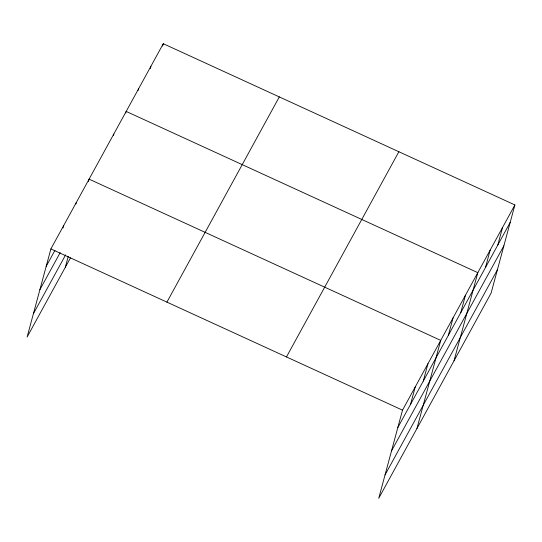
<?xml version="1.0" encoding="UTF-8"?>
<svg xmlns="http://www.w3.org/2000/svg" width="542" height="542" viewBox="0 0 542 542"><rect width="100%" height="100%" fill="white"/><g stroke="black" fill="none" stroke-linecap="round" stroke-linejoin="round"><path stroke-width="0.81" d="M514.9 204.944L402.51 410.152L378.729 498.294L491.113 293.087L514.9 204.944L163.271 43.706L50.887 248.913L27.1 337.056L70.494 257.823M62.98 228.04L63.624 225.655M75.927 203.988L76.361 202.396M65.311 267.287L68.251 256.4M88.454 181.523L89.098 179.145L440.721 340.376L416.94 428.526M113.393 135.581L113.82 133.996M125.758 113.007L126.184 111.422L477.814 272.66L454.027 360.809M138.122 90.439L138.549 88.847M150.269 68.658L150.906 66.273M162.627 46.084L163.271 43.706M410.538 404.352L415.247 386.893M423.275 381.094L427.984 363.635M448.376 335.261L453.085 317.808M460.741 312.687L465.449 295.234M485.463 267.545L490.171 250.086M497.827 244.97L502.536 227.511M46.172 266.373L54.932 250.377M39.878 289.699L60.182 252.633M33.394 313.73L65.636 254.862M166.922 302.124L279.313 96.91M286.474 356.941L398.865 151.733M397.801 427.604L510.191 222.396M391.507 450.937L503.897 245.722M385.023 474.968L497.414 269.76M50.887 248.913L402.51 410.152"/></g></svg>
